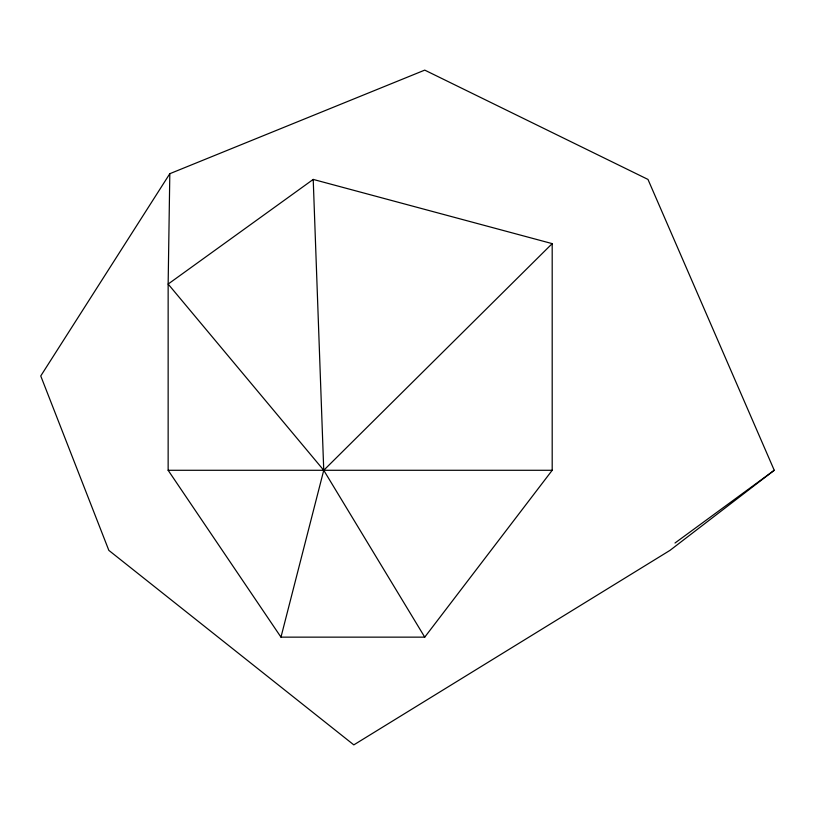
<?xml version="1.0" encoding="UTF-8"?>
<svg xmlns="http://www.w3.org/2000/svg" width="815" height="815" viewBox="0 0 815 815"><rect width="100%" height="100%" fill="white"/><g stroke="black" fill="none" stroke-linecap="round" stroke-linejoin="round"><path stroke-width="1.22" d="M169.815 173.697L40.75 375.96L108.843 550.38L353.822 744.879L669.971 550.38L774.25 470.286L647.976 179.422L424.747 70.121L169.815 173.697L168.145 284.068L168.145 470.286L280.971 637.147L424.747 637.147L552.193 470.286L552.193 243.624L313.215 179.422L168.145 284.068L323.749 470.286L424.747 637.147M280.971 637.147L323.749 470.286L313.215 179.422M323.749 470.286L552.193 243.624M674.993 543.014L774.25 470.286M168.145 470.286L552.193 470.286"/></g></svg>
